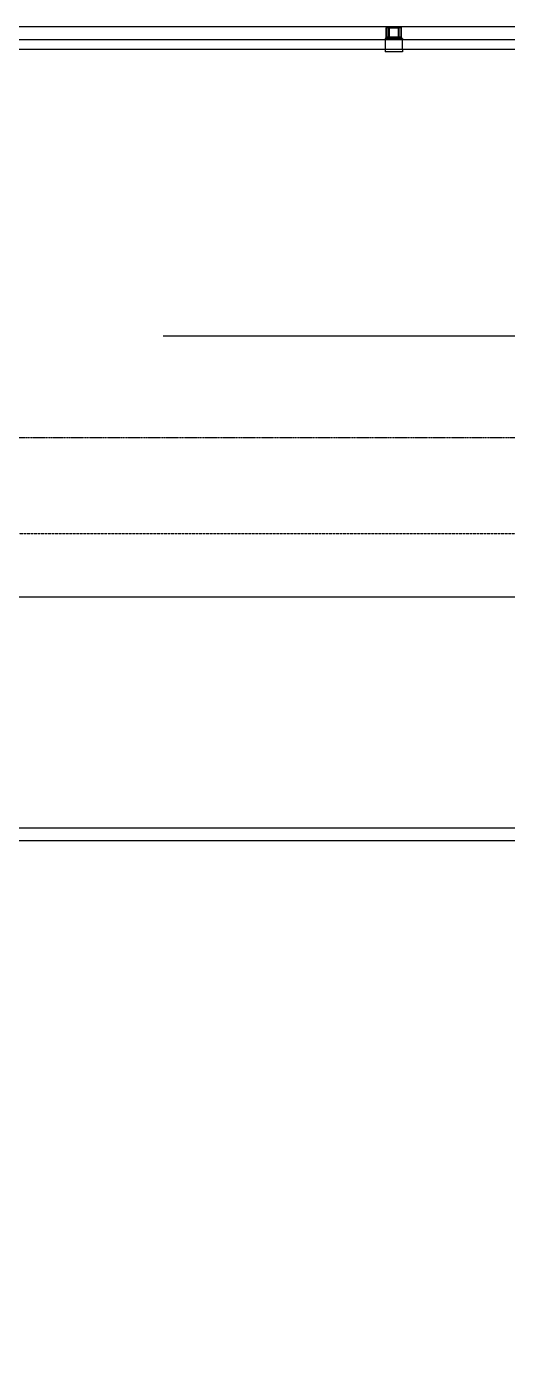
# Model space of a CAD drawing. Extents: x 220580 to 2027826, y -309201 to 71987.
# Drawn here: x 1057385 to 1058896, y -214627 to -210434 of the extents above; entities that cross this region are included whole.
import ezdxf

# ---------------------------------------------------------------- set-up
doc = ezdxf.new("R2010")
doc.units = 0
doc.linetypes.add('DASH', pattern=[0.35, 0.25, -0.1])
doc.linetypes.add('DOTE', pattern=[2.42, 2, -0.2, 0.02, -0.2])
for name, color, linetype in [('A-AXIS-DOTE', 14, 'DOTE'), ('A-LIN-V', 9, 'Continuous'), ('FHSGH10105-主梁-04', 7, 'Continuous'), ('FHSGH10105-主梁-06', 7, 'Continuous')]:
    doc.layers.add(name, color=color, linetype=linetype)

# ---------------------------------------------------------------- blocks, each defined once
blk = doc.blocks.new('23423wer')
at = {"color": 1, "linetype": 'DASH'}
blk.add_lwpolyline([(-1667005.2, 540926.8), (-1674571, 540926.8)], dxfattribs=at)
at = {"layer": 'A-AXIS-DOTE', "color": 1}
blk.add_line((-1667325.3, 541162.3), (-1669754, 541162.3), dxfattribs=at)
at = {"layer": 'A-LIN-V', "color": 1}
for p, q in [((-1668701.9, 541877.1), (-1674651.9, 541877.1)), ((-1669238.3, 541873.5), (-1669238.3, 541849.7)), ((-1669238.3, 541849.7), (-1669236.3, 541851.7)), ((-1669236.5, 541851.5), (-1669236.5, 541873.5)), ((-1669229.9, 541852.9), (-1669236.3, 541852.9)), ((-1669236.3, 541849.7), (-1669236.3, 541852.9)), ((-1669205.9, 541877.1), (-1669234.7, 541877.1)), ((-1669234.7, 541875.3), (-1669229.9, 541875.3)), ((-1669232.3, 541855.3), (-1669232.3, 541872.9)), ((-1669231.1, 541872.9), (-1669231.1, 541855.3)), ((-1669229.9, 541875.3), (-1669210.7, 541875.3)), ((-1669210.7, 541874.1), (-1669229.9, 541874.1)), ((-1669229.9, 541854.1), (-1669224.7, 541854.1)), ((-1669224.7, 541852.9), (-1669229.9, 541852.9)), ((-1669224.7, 541854.1), (-1669224.7, 541852.9)), ((-1669215.9, 541852.9), (-1669224.7, 541852.9)), ((-1669215.9, 541852.9), (-1669215.9, 541854.1)), ((-1669215.9, 541854.1), (-1669210.7, 541854.1)), ((-1669210.7, 541852.9), (-1669215.9, 541852.9)), ((-1669210.7, 541875.3), (-1669205.9, 541875.3)), ((-1669204.3, 541852.9), (-1669210.7, 541852.9)), ((-1669209.5, 541855.3), (-1669209.5, 541872.9)), ((-1669208.3, 541872.9), (-1669208.3, 541855.3)), ((-1669204.3, 541849.7), (-1669204.3, 541852.9)), ((-1669204.3, 541851.7), (-1669202.3, 541849.7)), ((-1669204.1, 541873.5), (-1669204.1, 541851.5)), ((-1669202.3, 541849.7), (-1669202.3, 541873.5)), ((-1670444.5, 541847.3), (-1669925.9, 541847.3)), ((-1670318.6, 541847.3), (-1669240.3, 541847.3)), ((-1670318.6, 541824.9), (-1669240.3, 541824.9)), ((-1669906.7, 541847.3), (-1668725.9, 541847.3)), ((-1669577, 541824.9), (-1668985, 541824.9)), ((-1669238.3, 541849.7), (-1669240.3, 541849.7)), ((-1669240.3, 541849.7), (-1669240.3, 541845.7)), ((-1669240.3, 541845.7), (-1669240.3, 541823.3)), ((-1669240.3, 541823.3), (-1669240.3, 541819.3)), ((-1669236.3, 541849.7), (-1669238.3, 541849.7)), ((-1669204.3, 541849.7), (-1669236.3, 541849.7)), ((-1669202.3, 541849.7), (-1669204.3, 541849.7)), ((-1669200.3, 541849.7), (-1669202.3, 541849.7)), ((-1669200.3, 541849.7), (-1669200.3, 541845.7)), ((-1669200.3, 541847.3), (-1667960.3, 541847.3)), ((-1669200.3, 541823.3), (-1669200.3, 541845.7)), ((-1669200.3, 541824.9), (-1667960.3, 541824.9)), ((-1669200.3, 541823.3), (-1669200.3, 541819.3)), ((-1669200.3, 541819.3), (-1669240.3, 541819.3))]:
    blk.add_line(p, q, dxfattribs=at)
for centre, radius, start, end in [((-1669234.7, 541873.5), 3.6, 90, 180), ((-1669234.7, 541873.5), 1.8, 90, 180), ((-1669229.9, 541872.9), 2.4, 90, 180), ((-1669229.9, 541855.3), 2.4, 180, 270), ((-1669229.9, 541872.9), 1.2, 90, 180), ((-1669229.9, 541855.3), 1.2, 180, 270), ((-1669210.7, 541872.9), 2.4, 360, 90), ((-1669210.7, 541872.9), 1.2, 360, 90), ((-1669210.7, 541855.3), 2.4, 270, 360), ((-1669210.7, 541855.3), 1.2, 270, 360), ((-1669205.9, 541873.5), 3.6, 0, 90), ((-1669205.9, 541873.5), 1.8, 360, 90)]:
    blk.add_arc(centre, radius, start, end, dxfattribs=at)
blk = doc.blocks.new('G$C20E3758E')
at = {"color": 6, "linetype": 'DASH'}
blk.add_lwpolyline([(-1105.4, 3356.73), (4404.95, 3356.73), (4404.95, 1700.76)], dxfattribs=at)
at = {"layer": 'FHSGH10105-主梁-04', "color": 3, "linetype": 'Continuous'}
blk.add_line((4325.26, 3229.47), (-1105.4, 3229.47), dxfattribs=at)
at = {"layer": 'FHSGH10105-主梁-06', "color": 3, "linetype": 'Continuous'}
for p, q in [((4195.59, 2767.7), (-1105.4, 2767.7)), ((4325.26, 2742.7), (-1105.4, 2742.7))]:
    blk.add_line(p, q, dxfattribs=at)

msp = doc.modelspace()

# ---------------------------------------------------------------- block references
at = {"xscale": 1.35874988235309, "yscale": 1.35874988235309, "zscale": 1.35874988235309}
msp.add_blockref('23423wer', (3326592, -946709.1), dxfattribs=at)
at = {"layer": 'A-LIN-V', "xscale": 1.571585729816195, "yscale": 1.571585729816195, "zscale": 1.571585729816195}
msp.add_blockref('G$C20E3758E', (1053636.2, -217300.2), dxfattribs=at)

doc.saveas('drawing.dxf')
